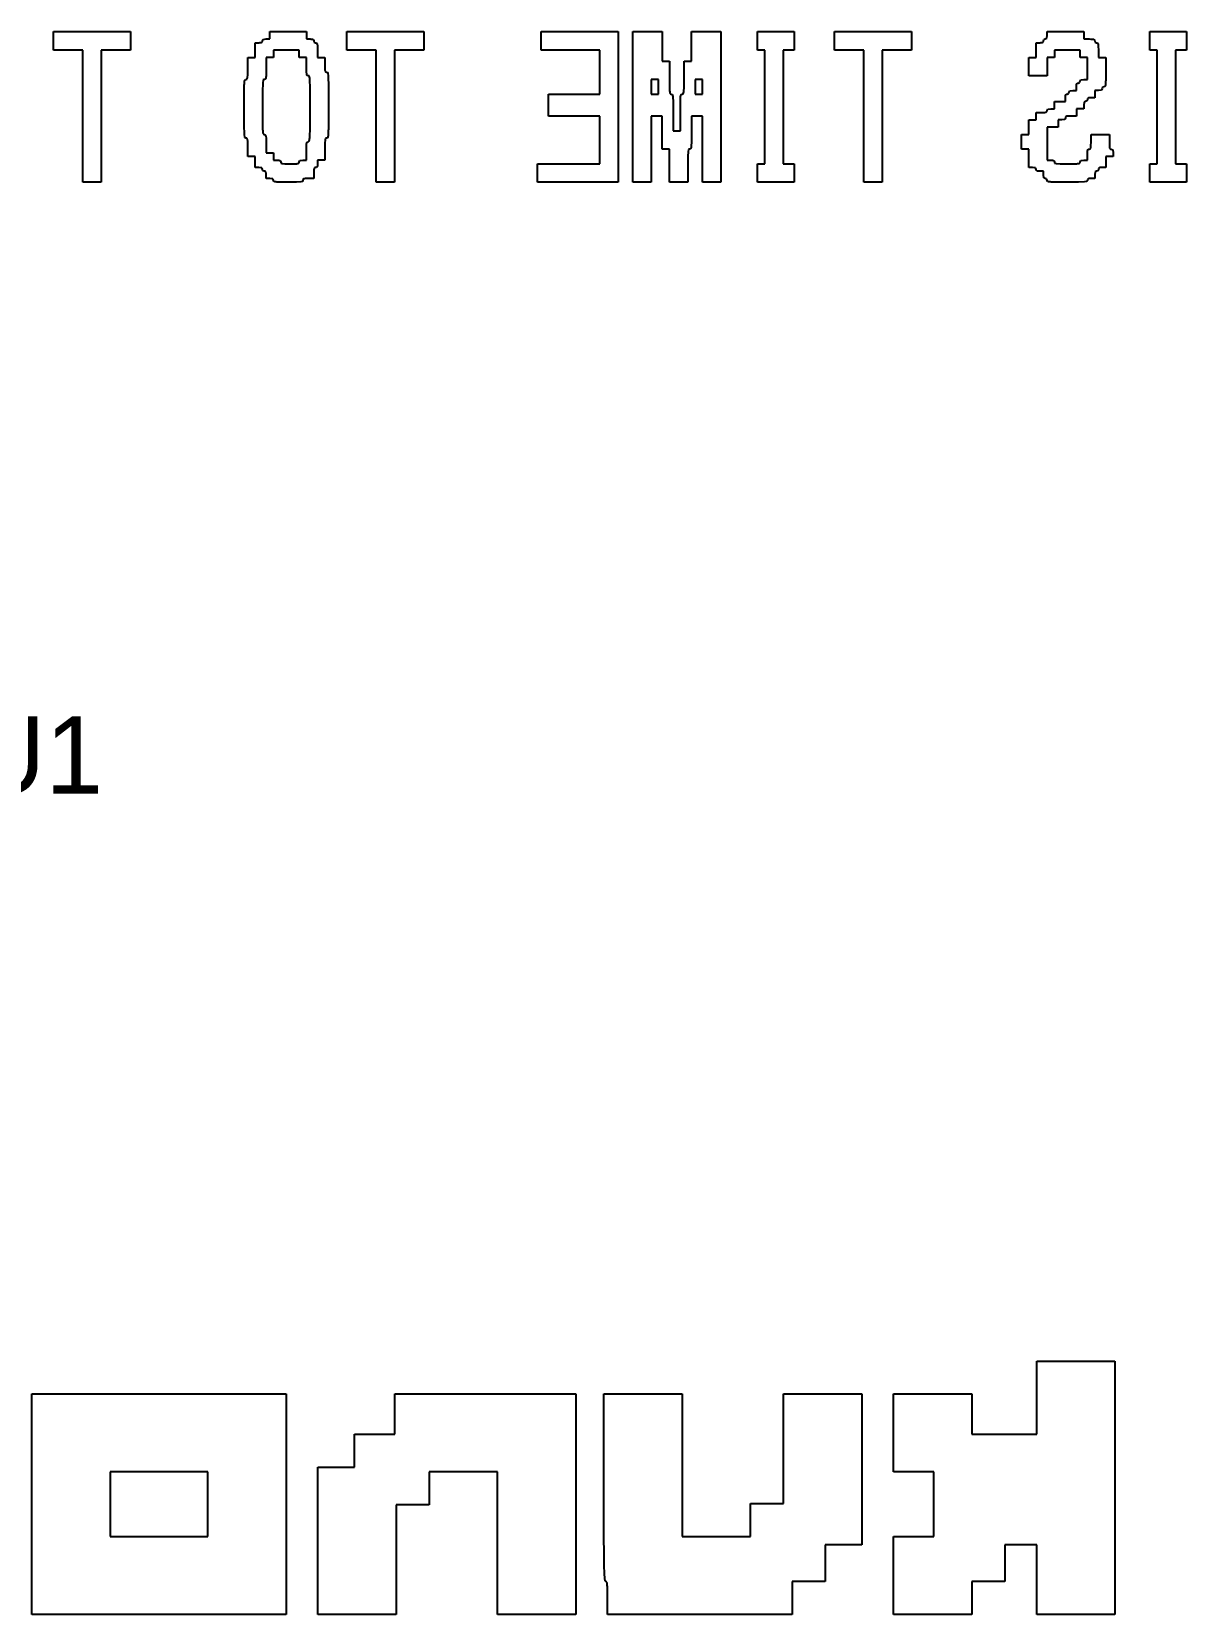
# Model space of a CAD drawing. Header units: millimetres. Extents: x 1.5 to 5.45, y 1.5 to 5.45.
# Drawn here: x 3.575 to 4.248, y 3.652 to 4.574 of the extents above; entities that cross this region are included whole.
import ezdxf

# ---------------------------------------------------------------- set-up
doc = ezdxf.new("R2010")
doc.units = ezdxf.units.MM
doc.header["$MEASUREMENT"] = 0
doc.layers.add('BottomOverlay', color=54, linetype='Continuous')
doc.layers.add('TopOverlay', color=2, linetype='Continuous')

# ---------------------------------------------------------------- blocks, each defined once
blk = doc.blocks.new('NATALIE_MD_1')
at = {"layer": 'BottomOverlay'}
for p, q in [((0.96075, 0.47706), (0.96075, 0.51959)), ((0.96075, 0.51959), (1.00631, 0.51959)), ((1.00631, 0.51959), (1.00631, 0.37215)), ((0.37551, 0.37215), (0.37551, 0.50045)), ((0.37551, 0.50045), (0.5236, 0.50045)), ((0.5236, 0.50045), (0.5236, 0.37215)), ((0.58697, 0.47706), (0.58697, 0.50045)), ((0.58697, 0.50045), (0.69234, 0.50045)), ((0.69234, 0.50045), (0.69234, 0.37215)), ((0.70871, 0.44587), (0.70871, 0.50045)), ((0.70871, 0.50045), (0.75428, 0.50045)), ((0.75428, 0.50045), (0.75428, 0.41752)), ((0.81337, 0.43666), (0.81337, 0.50045)), ((0.81337, 0.50045), (0.85894, 0.50045)), ((0.85894, 0.50045), (0.85894, 0.41255)), ((0.87745, 0.45509), (0.87745, 0.50045)), ((0.87745, 0.50045), (0.92301, 0.50045)), ((0.92301, 0.50045), (0.92301, 0.47706)), ((0.56347, 0.45792), (0.56347, 0.47706)), ((0.56347, 0.47706), (0.58697, 0.47706)), ((0.92301, 0.47706), (0.96075, 0.47706)), ((0.47804, 0.45509), (0.42108, 0.45509)), ((0.42108, 0.45509), (0.42108, 0.45509)), ((0.42108, 0.45509), (0.42108, 0.41752)), ((0.47804, 0.41752), (0.47804, 0.45509)), ((0.47804, 0.45509), (0.47804, 0.45509)), ((0.54211, 0.37215), (0.54211, 0.45792)), ((0.54211, 0.45792), (0.56347, 0.45792)), ((0.64677, 0.45509), (0.6069, 0.45509)), ((0.6069, 0.45509), (0.6069, 0.43595)), ((0.64677, 0.37215), (0.64677, 0.45509)), ((0.90094, 0.45509), (0.87745, 0.45509)), ((0.90094, 0.41752), (0.90094, 0.45509)), ((0.70872, 0.42973), (0.70871, 0.44587)), ((0.6069, 0.43595), (0.58768, 0.43595)), ((0.58768, 0.43595), (0.58768, 0.37215)), ((0.79415, 0.41752), (0.79415, 0.43666)), ((0.79415, 0.43666), (0.81337, 0.43666)), ((0.70875, 0.41707), (0.70872, 0.42973)), ((0.42108, 0.41752), (0.42108, 0.41752)), ((0.42108, 0.41752), (0.47804, 0.41752)), ((0.47804, 0.41752), (0.47804, 0.41752)), ((0.7088, 0.40749), (0.70875, 0.41707)), ((0.75428, 0.41752), (0.79415, 0.41752)), ((0.87745, 0.37215), (0.87745, 0.41752)), ((0.87745, 0.41752), (0.90094, 0.41752)), ((0.7089, 0.40056), (0.7088, 0.40749)), ((0.85894, 0.41255), (0.83758, 0.41255)), ((0.83758, 0.41255), (0.83758, 0.39129)), ((0.96075, 0.41255), (0.94224, 0.41255)), ((0.94224, 0.41255), (0.94224, 0.39129)), ((0.96075, 0.37215), (0.96075, 0.41255)), ((0.70903, 0.39589), (0.7089, 0.40056)), ((0.70922, 0.39306), (0.70903, 0.39589)), ((0.70947, 0.39166), (0.70922, 0.39306)), ((0.70978, 0.39129), (0.70947, 0.39166)), ((0.70994, 0.39127), (0.70978, 0.39129)), ((0.71008, 0.39121), (0.70994, 0.39127)), ((0.71021, 0.39109), (0.71008, 0.39121)), ((0.71033, 0.39092), (0.71021, 0.39109)), ((0.71043, 0.39069), (0.71033, 0.39092)), ((0.71051, 0.39038), (0.71043, 0.39069)), ((0.71059, 0.38999), (0.71051, 0.39038)), ((0.71065, 0.38952), (0.71059, 0.38999)), ((0.7107, 0.38895), (0.71065, 0.38952)), ((0.71075, 0.38828), (0.7107, 0.38895)), ((0.71078, 0.3875), (0.71075, 0.38828)), ((0.71081, 0.3866), (0.71078, 0.3875)), ((0.83758, 0.39129), (0.81836, 0.39129)), ((0.81836, 0.39129), (0.81836, 0.38172)), ((0.94224, 0.39129), (0.92301, 0.39129)), ((0.92301, 0.39129), (0.92301, 0.37215)), ((0.71083, 0.38558), (0.71081, 0.3866)), ((0.71084, 0.38444), (0.71083, 0.38558)), ((0.71085, 0.38315), (0.71084, 0.38444)), ((0.71085, 0.38172), (0.71085, 0.38315)), ((0.71085, 0.37215), (0.71085, 0.38172)), ((0.81836, 0.38172), (0.81836, 0.38172)), ((0.81836, 0.38172), (0.81836, 0.37215)), ((0.37551, 0.37215), (0.37551, 0.37215)), ((0.5236, 0.37215), (0.37551, 0.37215)), ((0.58768, 0.37215), (0.54211, 0.37215)), ((0.64677, 0.37215), (0.64677, 0.37215)), ((0.69234, 0.37215), (0.64677, 0.37215)), ((0.81836, 0.37215), (0.71085, 0.37215)), ((0.87745, 0.37215), (0.87745, 0.37215)), ((0.92301, 0.37215), (0.87745, 0.37215)), ((1.00631, 0.37215), (0.96075, 0.37215))]:
    blk.add_line(p, q, dxfattribs=at)
blk = doc.blocks.new('NATALIE_HEART_FIRE_4')
at = {"layer": 'BottomOverlay'}
for p, q in [((0.33815, -0.02209), (0.33815, -0.0114)), ((0.33815, -0.0114), (0.38299, -0.0114)), ((0.38299, -0.0114), (0.38299, -0.02209)), ((0.45558, -0.02636), (0.45558, -0.01781)), ((0.45558, -0.01781), (0.45772, -0.01781)), ((0.45772, -0.01781), (0.45832, -0.0178)), ((0.45832, -0.0178), (0.4588, -0.01777)), ((0.4588, -0.01777), (0.45918, -0.01771)), ((0.45918, -0.01771), (0.45945, -0.01761)), ((0.45945, -0.01761), (0.45965, -0.01747)), ((0.45965, -0.01747), (0.45977, -0.01728)), ((0.45977, -0.01728), (0.45984, -0.01704)), ((0.45984, -0.01704), (0.45985, -0.01674)), ((0.45985, -0.01674), (0.46025, -0.01587)), ((0.46025, -0.01587), (0.46199, -0.01567)), ((0.46199, -0.01567), (0.46413, -0.01567)), ((0.46413, -0.01567), (0.46413, -0.0114)), ((0.46413, -0.0114), (0.48548, -0.0114)), ((0.48548, -0.0114), (0.48548, -0.01567)), ((0.48548, -0.01567), (0.48761, -0.01567)), ((0.48761, -0.01567), (0.48821, -0.01568)), ((0.48821, -0.01568), (0.4887, -0.01571)), ((0.4887, -0.01571), (0.48907, -0.01578)), ((0.48907, -0.01578), (0.48935, -0.01587)), ((0.48935, -0.01587), (0.48954, -0.01601)), ((0.48954, -0.01601), (0.48966, -0.0162)), ((0.48966, -0.0162), (0.48973, -0.01644)), ((0.48973, -0.01644), (0.48975, -0.01674)), ((0.48975, -0.01674), (0.49001, -0.01754)), ((0.49001, -0.01754), (0.49082, -0.01781)), ((0.49082, -0.01781), (0.49139, -0.01793)), ((0.49139, -0.01793), (0.49172, -0.01848)), ((0.50896, -0.02209), (0.50896, -0.0114)), ((0.50896, -0.0114), (0.5538, -0.0114)), ((0.5538, -0.0114), (0.5538, -0.02209)), ((0.62213, -0.02209), (0.62213, -0.0114)), ((0.62213, -0.0114), (0.66697, -0.0114)), ((0.66697, -0.0114), (0.66697, -0.05522)), ((0.67551, -0.09905), (0.67551, -0.0114)), ((0.67551, -0.0114), (0.69259, -0.0114)), ((0.69259, -0.0114), (0.69259, -0.0285)), ((0.70967, -0.0285), (0.70967, -0.0114)), ((0.70967, -0.0114), (0.72675, -0.0114)), ((0.72675, -0.0114), (0.72675, -0.09905)), ((0.74811, -0.02209), (0.74811, -0.0114)), ((0.74811, -0.0114), (0.76946, -0.0114)), ((0.76946, -0.0114), (0.76946, -0.02209)), ((0.79295, -0.02209), (0.79295, -0.0114)), ((0.79295, -0.0114), (0.83778, -0.0114)), ((0.83778, -0.0114), (0.83778, -0.02209)), ((0.91038, -0.02636), (0.91038, -0.01781)), ((0.91038, -0.01781), (0.91251, -0.01781)), ((0.91251, -0.01781), (0.91312, -0.0178)), ((0.91312, -0.0178), (0.9136, -0.01777)), ((0.9136, -0.01777), (0.91397, -0.01771)), ((0.91397, -0.01771), (0.91425, -0.01761)), ((0.91425, -0.01761), (0.91444, -0.01747)), ((0.91444, -0.01747), (0.91457, -0.01728)), ((0.91457, -0.01728), (0.91463, -0.01704)), ((0.91463, -0.01704), (0.91465, -0.01674)), ((0.91465, -0.01674), (0.91492, -0.01594)), ((0.91492, -0.01594), (0.91572, -0.01567)), ((0.91572, -0.01567), (0.91659, -0.01527)), ((0.91659, -0.01527), (0.91679, -0.01354)), ((0.91679, -0.01354), (0.91679, -0.0114)), ((0.91679, -0.0114), (0.93814, -0.0114)), ((0.93814, -0.0114), (0.93814, -0.01567)), ((0.93814, -0.01567), (0.94134, -0.01567)), ((0.94134, -0.01567), (0.9423, -0.01568)), ((0.9423, -0.01568), (0.94304, -0.01571)), ((0.94304, -0.01571), (0.94361, -0.01576)), ((0.94361, -0.01576), (0.94401, -0.01585)), ((0.94401, -0.01585), (0.94428, -0.01599)), ((0.94428, -0.01599), (0.94444, -0.01617)), ((0.94444, -0.01617), (0.94452, -0.01642)), ((0.94452, -0.01642), (0.94454, -0.01674)), ((0.94454, -0.01674), (0.94481, -0.01754)), ((0.94481, -0.01754), (0.94561, -0.01781)), ((0.94561, -0.01781), (0.94619, -0.01793)), ((0.94619, -0.01793), (0.94651, -0.01848)), ((0.97657, -0.02209), (0.97657, -0.0114)), ((0.97657, -0.0114), (0.99792, -0.0114)), ((0.99792, -0.0114), (0.99792, -0.02209)), ((0.35523, -0.02209), (0.33815, -0.02209)), ((0.35523, -0.09905), (0.35523, -0.02209)), ((0.38299, -0.02209), (0.36591, -0.02209)), ((0.36591, -0.02209), (0.36591, -0.06057)), ((0.45131, -0.03277), (0.45131, -0.02636)), ((0.45131, -0.02636), (0.45558, -0.02636)), ((0.46626, -0.02636), (0.46199, -0.02636)), ((0.46199, -0.02636), (0.46199, -0.02636)), ((0.46199, -0.02636), (0.46199, -0.03333)), ((0.48121, -0.02209), (0.46626, -0.02209)), ((0.46626, -0.02209), (0.46626, -0.02209)), ((0.46626, -0.02209), (0.46626, -0.02636)), ((0.46626, -0.02636), (0.46626, -0.02636)), ((0.48121, -0.02636), (0.48121, -0.02209)), ((0.48121, -0.02209), (0.48121, -0.02209)), ((0.48548, -0.02636), (0.48121, -0.02636)), ((0.48121, -0.02636), (0.48121, -0.02636)), ((0.48548, -0.03171), (0.48548, -0.02636)), ((0.48548, -0.02636), (0.48548, -0.02636)), ((0.49172, -0.01848), (0.49185, -0.01977)), ((0.49185, -0.01977), (0.49188, -0.02209)), ((0.49188, -0.02209), (0.49188, -0.02636)), ((0.49188, -0.02636), (0.49615, -0.02636)), ((0.49615, -0.02636), (0.49615, -0.03064)), ((0.52604, -0.02209), (0.50896, -0.02209)), ((0.52604, -0.09905), (0.52604, -0.02209)), ((0.5538, -0.02209), (0.53672, -0.02209)), ((0.53672, -0.02209), (0.53672, -0.09905)), ((0.65629, -0.02209), (0.62213, -0.02209)), ((0.65629, -0.04774), (0.65629, -0.02209)), ((0.75238, -0.02209), (0.74811, -0.02209)), ((0.75238, -0.08836), (0.75238, -0.02209)), ((0.76946, -0.02209), (0.76305, -0.02209)), ((0.76305, -0.02209), (0.76305, -0.08836)), ((0.81003, -0.02209), (0.79295, -0.02209)), ((0.81003, -0.09905), (0.81003, -0.02209)), ((0.83778, -0.02209), (0.8207, -0.02209)), ((0.8207, -0.02209), (0.8207, -0.06057)), ((0.90611, -0.03705), (0.90611, -0.02636)), ((0.90611, -0.02636), (0.91038, -0.02636)), ((0.92106, -0.02636), (0.91679, -0.02636)), ((0.91679, -0.02636), (0.91679, -0.03705)), ((0.936, -0.02209), (0.92106, -0.02209)), ((0.92106, -0.02209), (0.92106, -0.02636)), ((0.936, -0.02636), (0.936, -0.02209)), ((0.94027, -0.02636), (0.936, -0.02636)), ((0.94027, -0.03919), (0.94027, -0.02636)), ((0.94651, -0.01848), (0.94665, -0.01977)), ((0.94665, -0.01977), (0.94668, -0.02209)), ((0.94668, -0.02209), (0.94668, -0.02636)), ((0.94668, -0.02636), (0.95095, -0.02636)), ((0.95095, -0.02636), (0.95095, -0.03566)), ((0.98084, -0.02209), (0.97657, -0.02209)), ((0.98084, -0.08836), (0.98084, -0.02209)), ((0.99792, -0.02209), (0.99152, -0.02209)), ((0.99152, -0.02209), (0.99152, -0.08836)), ((0.45116, -0.03825), (0.45129, -0.03633)), ((0.45129, -0.03633), (0.45131, -0.03277)), ((0.46196, -0.03665), (0.46193, -0.03722)), ((0.46197, -0.03599), (0.46196, -0.03665)), ((0.46196, -0.03665), (0.46196, -0.03665)), ((0.46198, -0.03479), (0.46197, -0.03599)), ((0.46197, -0.03599), (0.46197, -0.03599)), ((0.46199, -0.03333), (0.46198, -0.03479)), ((0.46198, -0.03479), (0.46198, -0.03479)), ((0.46199, -0.03333), (0.46199, -0.03333)), ((0.4855, -0.03465), (0.48548, -0.03171)), ((0.48548, -0.03171), (0.48548, -0.03171)), ((0.48564, -0.03625), (0.4855, -0.03465)), ((0.4855, -0.03465), (0.4855, -0.03465)), ((0.48596, -0.03692), (0.48564, -0.03625)), ((0.48564, -0.03625), (0.48564, -0.03625)), ((0.49615, -0.03064), (0.49615, -0.03133)), ((0.49615, -0.03133), (0.49616, -0.03195)), ((0.49616, -0.03195), (0.49617, -0.03249)), ((0.49617, -0.03249), (0.49618, -0.03296)), ((0.49618, -0.03296), (0.4962, -0.03337)), ((0.4962, -0.03337), (0.49623, -0.03371)), ((0.49623, -0.03371), (0.49627, -0.034)), ((0.49627, -0.034), (0.49632, -0.03425)), ((0.49632, -0.03425), (0.49638, -0.03444)), ((0.49638, -0.03444), (0.49645, -0.03459)), ((0.49645, -0.03459), (0.49654, -0.03471)), ((0.49654, -0.03471), (0.49664, -0.0348)), ((0.49664, -0.0348), (0.49676, -0.03485)), ((0.49676, -0.03485), (0.49689, -0.03489)), ((0.49689, -0.03489), (0.49705, -0.03491)), ((0.49705, -0.03491), (0.49722, -0.03491)), ((0.49722, -0.03491), (0.49783, -0.03526)), ((0.49783, -0.03526), (0.49815, -0.03745)), ((0.69259, -0.0285), (0.69686, -0.0285)), ((0.69686, -0.0285), (0.69686, -0.03896)), ((0.7054, -0.03812), (0.7054, -0.0285)), ((0.7054, -0.0285), (0.70967, -0.0285)), ((0.95095, -0.03566), (0.95095, -0.03763)), ((0.44919, -0.04701), (0.44921, -0.04529)), ((0.44921, -0.04529), (0.44923, -0.04384)), ((0.44923, -0.04384), (0.44927, -0.04264)), ((0.44927, -0.04264), (0.44931, -0.04167)), ((0.44931, -0.04167), (0.44936, -0.0409)), ((0.44936, -0.0409), (0.44943, -0.04031)), ((0.44943, -0.04031), (0.44951, -0.03987)), ((0.44951, -0.03987), (0.44961, -0.03956)), ((0.44961, -0.03956), (0.44973, -0.03937)), ((0.44973, -0.03937), (0.4499, -0.03924)), ((0.4499, -0.03924), (0.4502, -0.03919)), ((0.4502, -0.03919), (0.45025, -0.03919)), ((0.45025, -0.03919), (0.45084, -0.03904)), ((0.45084, -0.03904), (0.45116, -0.03825)), ((0.46, -0.04133), (0.45987, -0.0461)), ((0.46031, -0.03949), (0.46, -0.04133)), ((0.46, -0.04133), (0.46, -0.04133)), ((0.46092, -0.03919), (0.46031, -0.03949)), ((0.46031, -0.03949), (0.46031, -0.03949)), ((0.46101, -0.03919), (0.46092, -0.03919)), ((0.46092, -0.03919), (0.46092, -0.03919)), ((0.46126, -0.03916), (0.46101, -0.03919)), ((0.46101, -0.03919), (0.46101, -0.03919)), ((0.46146, -0.03908), (0.46126, -0.03916)), ((0.46126, -0.03916), (0.46126, -0.03916)), ((0.46157, -0.03899), (0.46146, -0.03908)), ((0.46146, -0.03908), (0.46146, -0.03908)), ((0.46166, -0.03885), (0.46157, -0.03899)), ((0.46157, -0.03899), (0.46157, -0.03899)), ((0.46174, -0.03865), (0.46166, -0.03885)), ((0.46166, -0.03885), (0.46166, -0.03885)), ((0.46181, -0.0384), (0.46174, -0.03865)), ((0.46174, -0.03865), (0.46174, -0.03865)), ((0.46186, -0.03809), (0.46181, -0.0384)), ((0.46181, -0.0384), (0.46181, -0.0384)), ((0.4619, -0.03769), (0.46186, -0.03809)), ((0.46186, -0.03809), (0.46186, -0.03809)), ((0.46193, -0.03722), (0.4619, -0.03769)), ((0.4619, -0.03769), (0.4619, -0.03769)), ((0.46193, -0.03722), (0.46193, -0.03722)), ((0.48654, -0.03705), (0.48596, -0.03692)), ((0.48596, -0.03692), (0.48596, -0.03692)), ((0.48677, -0.03707), (0.48654, -0.03705)), ((0.48654, -0.03705), (0.48654, -0.03705)), ((0.48696, -0.03715), (0.48677, -0.03707)), ((0.48677, -0.03707), (0.48677, -0.03707)), ((0.48709, -0.03729), (0.48696, -0.03715)), ((0.48696, -0.03715), (0.48696, -0.03715)), ((0.48721, -0.03754), (0.48709, -0.03729)), ((0.48709, -0.03729), (0.48709, -0.03729)), ((0.4873, -0.03792), (0.48721, -0.03754)), ((0.48721, -0.03754), (0.48721, -0.03754)), ((0.48738, -0.03845), (0.4873, -0.03792)), ((0.4873, -0.03792), (0.4873, -0.03792)), ((0.48743, -0.03896), (0.48738, -0.03845)), ((0.48738, -0.03845), (0.48738, -0.03845)), ((0.48747, -0.03959), (0.48743, -0.03896)), ((0.48743, -0.03896), (0.48743, -0.03896)), ((0.48751, -0.04034), (0.48747, -0.03959)), ((0.48747, -0.03959), (0.48747, -0.03959)), ((0.48753, -0.04123), (0.48751, -0.04034)), ((0.48751, -0.04034), (0.48751, -0.04034)), ((0.48756, -0.04227), (0.48753, -0.04123)), ((0.48753, -0.04123), (0.48753, -0.04123)), ((0.48758, -0.0439), (0.48756, -0.04227)), ((0.48756, -0.04227), (0.48756, -0.04227)), ((0.4876, -0.04583), (0.48758, -0.0439)), ((0.48758, -0.0439), (0.48758, -0.0439)), ((0.48761, -0.0481), (0.4876, -0.04583)), ((0.4876, -0.04583), (0.4876, -0.04583)), ((0.49815, -0.03745), (0.49827, -0.04318)), ((0.49827, -0.04318), (0.49829, -0.05415)), ((0.69046, -0.03919), (0.68619, -0.03919)), ((0.68619, -0.03919), (0.68619, -0.03919)), ((0.68619, -0.03919), (0.68619, -0.04774)), ((0.69046, -0.04774), (0.69046, -0.03919)), ((0.69046, -0.03919), (0.69046, -0.03919)), ((0.69686, -0.03896), (0.69686, -0.04119)), ((0.69686, -0.04119), (0.69687, -0.04245)), ((0.69687, -0.04245), (0.69688, -0.04353)), ((0.69688, -0.04353), (0.6969, -0.04446)), ((0.6969, -0.04446), (0.69693, -0.04523)), ((0.69693, -0.04523), (0.69696, -0.04588)), ((0.69696, -0.04588), (0.69701, -0.0464)), ((0.70525, -0.0464), (0.70538, -0.04353)), ((0.70538, -0.04353), (0.7054, -0.03812)), ((0.71608, -0.03919), (0.71181, -0.03919)), ((0.71181, -0.03919), (0.71181, -0.03919)), ((0.71181, -0.03919), (0.71181, -0.04774)), ((0.71608, -0.04774), (0.71608, -0.03919)), ((0.71608, -0.03919), (0.71608, -0.03919)), ((0.91679, -0.03705), (0.90611, -0.03705)), ((0.9296, -0.04667), (0.93, -0.0458)), ((0.93, -0.0458), (0.93173, -0.0456)), ((0.93173, -0.0456), (0.93387, -0.0456)), ((0.93387, -0.04346), (0.93388, -0.04286)), ((0.93387, -0.0456), (0.93387, -0.04346)), ((0.93388, -0.04286), (0.93391, -0.04238)), ((0.93391, -0.04238), (0.93397, -0.04201)), ((0.93397, -0.04201), (0.93407, -0.04173)), ((0.93407, -0.04173), (0.93421, -0.04153)), ((0.93421, -0.04153), (0.93439, -0.04141)), ((0.93439, -0.04141), (0.93463, -0.04135)), ((0.93463, -0.04135), (0.93493, -0.04133)), ((0.93493, -0.04133), (0.93574, -0.04106)), ((0.93574, -0.04106), (0.936, -0.04026)), ((0.936, -0.04026), (0.9364, -0.03939)), ((0.9364, -0.03939), (0.93814, -0.03919)), ((0.93814, -0.03919), (0.94027, -0.03919)), ((0.94668, -0.0456), (0.94454, -0.0456)), ((0.94454, -0.0456), (0.94454, -0.04988)), ((0.94841, -0.0454), (0.94668, -0.0456)), ((0.94881, -0.04453), (0.94841, -0.0454)), ((0.94908, -0.04373), (0.94881, -0.04453)), ((0.94988, -0.04346), (0.94908, -0.04373)), ((0.94997, -0.04346), (0.94988, -0.04346)), ((0.95022, -0.04343), (0.94997, -0.04346)), ((0.95036, -0.04338), (0.95022, -0.04343)), ((0.95048, -0.04328), (0.95036, -0.04338)), ((0.95058, -0.04313), (0.95048, -0.04328)), ((0.95067, -0.04292), (0.95058, -0.04313)), ((0.95074, -0.04263), (0.95067, -0.04292)), ((0.9508, -0.04226), (0.95074, -0.04263)), ((0.95085, -0.04179), (0.9508, -0.04226)), ((0.95088, -0.04122), (0.95085, -0.04179)), ((0.95091, -0.04053), (0.95088, -0.04122)), ((0.95093, -0.03971), (0.95091, -0.04053)), ((0.95094, -0.03875), (0.95093, -0.03971)), ((0.95095, -0.03763), (0.95094, -0.03875)), ((0.44918, -0.052), (0.44919, -0.04903)), ((0.44918, -0.05629), (0.44918, -0.052)), ((0.44919, -0.04903), (0.44919, -0.04701)), ((0.45987, -0.0461), (0.45985, -0.05522)), ((0.45985, -0.05522), (0.45985, -0.05522)), ((0.45985, -0.05522), (0.45986, -0.05984)), ((0.45987, -0.0461), (0.45987, -0.0461)), ((0.48761, -0.05145), (0.48761, -0.0481)), ((0.48761, -0.0481), (0.48761, -0.0481)), ((0.48761, -0.05629), (0.48761, -0.05145)), ((0.48761, -0.05145), (0.48761, -0.05145)), ((0.49829, -0.05415), (0.49829, -0.05899)), ((0.6264, -0.06057), (0.6264, -0.04774)), ((0.6264, -0.04774), (0.65629, -0.04774)), ((0.66697, -0.05522), (0.66697, -0.05522)), ((0.66697, -0.05522), (0.66697, -0.09905)), ((0.68619, -0.04774), (0.68619, -0.04774)), ((0.68619, -0.04774), (0.69046, -0.04774)), ((0.69046, -0.04774), (0.69046, -0.04774)), ((0.69701, -0.0464), (0.69707, -0.04682)), ((0.69707, -0.04682), (0.69714, -0.04714)), ((0.69714, -0.04714), (0.69722, -0.04737)), ((0.69722, -0.04737), (0.69733, -0.04754)), ((0.69733, -0.04754), (0.69745, -0.04765)), ((0.69745, -0.04765), (0.69759, -0.04771)), ((0.69759, -0.04771), (0.69783, -0.04774)), ((0.69783, -0.04774), (0.69793, -0.04774)), ((0.69793, -0.04774), (0.69853, -0.04796)), ((0.69853, -0.04796), (0.69885, -0.04921)), ((0.69885, -0.04921), (0.69897, -0.0524)), ((0.69897, -0.0524), (0.699, -0.05843)), ((0.70327, -0.055), (0.70328, -0.05361)), ((0.70327, -0.05749), (0.70327, -0.055)), ((0.70328, -0.05361), (0.70329, -0.0524)), ((0.70329, -0.0524), (0.70331, -0.05137)), ((0.70331, -0.05137), (0.70333, -0.05051)), ((0.70333, -0.05051), (0.70337, -0.04979)), ((0.70337, -0.04979), (0.70341, -0.04921)), ((0.70341, -0.04921), (0.70347, -0.04875)), ((0.70347, -0.04875), (0.70354, -0.0484)), ((0.70354, -0.0484), (0.70363, -0.04814)), ((0.70363, -0.04814), (0.70373, -0.04796)), ((0.70373, -0.04796), (0.70385, -0.04784)), ((0.70385, -0.04784), (0.70399, -0.04778)), ((0.70399, -0.04778), (0.70424, -0.04774)), ((0.70424, -0.04774), (0.70433, -0.04774)), ((0.70433, -0.04774), (0.70493, -0.04754)), ((0.70493, -0.04754), (0.70525, -0.0464)), ((0.71181, -0.04774), (0.71181, -0.04774)), ((0.71181, -0.04774), (0.71608, -0.04774)), ((0.71608, -0.04774), (0.71608, -0.04774)), ((0.92106, -0.05629), (0.92106, -0.05201)), ((0.92106, -0.05201), (0.92746, -0.05201)), ((0.92746, -0.04988), (0.92747, -0.04927)), ((0.92746, -0.05201), (0.92746, -0.04988)), ((0.92747, -0.04927), (0.9275, -0.04879)), ((0.9275, -0.04879), (0.92757, -0.04842)), ((0.92757, -0.04842), (0.92766, -0.04814)), ((0.92766, -0.04814), (0.9278, -0.04795)), ((0.9278, -0.04795), (0.92799, -0.04782)), ((0.92799, -0.04782), (0.92823, -0.04776)), ((0.92823, -0.04776), (0.92853, -0.04774)), ((0.92853, -0.04774), (0.92933, -0.04747)), ((0.92933, -0.04747), (0.9296, -0.04667)), ((0.93834, -0.05242), (0.93814, -0.05415)), ((0.93814, -0.05415), (0.93814, -0.05629)), ((0.9392, -0.05201), (0.93834, -0.05242)), ((0.94001, -0.05175), (0.9392, -0.05201)), ((0.94027, -0.05095), (0.94001, -0.05175)), ((0.94029, -0.05064), (0.94027, -0.05095)), ((0.94036, -0.0504), (0.94029, -0.05064)), ((0.94048, -0.05022), (0.94036, -0.0504)), ((0.94067, -0.05008), (0.94048, -0.05022)), ((0.94095, -0.04998), (0.94067, -0.05008)), ((0.94132, -0.04992), (0.94095, -0.04998)), ((0.94181, -0.04989), (0.94132, -0.04992)), ((0.94241, -0.04988), (0.94181, -0.04989)), ((0.94454, -0.04988), (0.94241, -0.04988)), ((0.36591, -0.06057), (0.36591, -0.06057)), ((0.36591, -0.06057), (0.36591, -0.09905)), ((0.4492, -0.06603), (0.44918, -0.05629)), ((0.45986, -0.05984), (0.45986, -0.05984)), ((0.45986, -0.05984), (0.45986, -0.06252)), ((0.45986, -0.06252), (0.45986, -0.06252)), ((0.45986, -0.06252), (0.45987, -0.06434)), ((0.45987, -0.06434), (0.45987, -0.06434)), ((0.45987, -0.06434), (0.45989, -0.06589)), ((0.48759, -0.06726), (0.48761, -0.05629)), ((0.48761, -0.05629), (0.48761, -0.05629)), ((0.49828, -0.06234), (0.49827, -0.06461)), ((0.49829, -0.05899), (0.49828, -0.06234)), ((0.65629, -0.06057), (0.6264, -0.06057)), ((0.65629, -0.08836), (0.65629, -0.06057)), ((0.69259, -0.06057), (0.68619, -0.06057)), ((0.68619, -0.06057), (0.68619, -0.09905)), ((0.69259, -0.07981), (0.69259, -0.06057)), ((0.699, -0.05843), (0.699, -0.06912)), ((0.70327, -0.06912), (0.70327, -0.05749)), ((0.71608, -0.06057), (0.70967, -0.06057)), ((0.70967, -0.06057), (0.70967, -0.07103)), ((0.71608, -0.09905), (0.71608, -0.06057)), ((0.8207, -0.06057), (0.8207, -0.06057)), ((0.8207, -0.06057), (0.8207, -0.09905)), ((0.90611, -0.07125), (0.90611, -0.0627)), ((0.90611, -0.0627), (0.91038, -0.0627)), ((0.91038, -0.0627), (0.91038, -0.05843)), ((0.91038, -0.05843), (0.91358, -0.05843)), ((0.91358, -0.05843), (0.91454, -0.05842)), ((0.91454, -0.05842), (0.91528, -0.0584)), ((0.91528, -0.0584), (0.91585, -0.05834)), ((0.91585, -0.05834), (0.91625, -0.05825)), ((0.91625, -0.05825), (0.91652, -0.05812)), ((0.91652, -0.05812), (0.91669, -0.05793)), ((0.91669, -0.05793), (0.91677, -0.05768)), ((0.91677, -0.05768), (0.91679, -0.05736)), ((0.91679, -0.05736), (0.91719, -0.05649)), ((0.91719, -0.05649), (0.91892, -0.05629)), ((0.91892, -0.05629), (0.92106, -0.05629)), ((0.92533, -0.0627), (0.92319, -0.0627)), ((0.92319, -0.0627), (0.92319, -0.06698)), ((0.92706, -0.0625), (0.92533, -0.0627)), ((0.92746, -0.06164), (0.92706, -0.0625)), ((0.92748, -0.06132), (0.92746, -0.06164)), ((0.92756, -0.06107), (0.92748, -0.06132)), ((0.92772, -0.06088), (0.92756, -0.06107)), ((0.928, -0.06074), (0.92772, -0.06088)), ((0.9284, -0.06065), (0.928, -0.06074)), ((0.92896, -0.0606), (0.9284, -0.06065)), ((0.92971, -0.06057), (0.92896, -0.0606)), ((0.93066, -0.06057), (0.92971, -0.06057)), ((0.93387, -0.06057), (0.93066, -0.06057)), ((0.93814, -0.05629), (0.93387, -0.05629)), ((0.93387, -0.05629), (0.93387, -0.06057)), ((0.44932, -0.07112), (0.4492, -0.06603)), ((0.44964, -0.07308), (0.44932, -0.07112)), ((0.45025, -0.07339), (0.44964, -0.07308)), ((0.45042, -0.0734), (0.45025, -0.07339)), ((0.45058, -0.07342), (0.45042, -0.0734)), ((0.45071, -0.07346), (0.45058, -0.07342)), ((0.45083, -0.07353), (0.45071, -0.07346)), ((0.45093, -0.07363), (0.45083, -0.07353)), ((0.45102, -0.07377), (0.45093, -0.07363)), ((0.45989, -0.06589), (0.45989, -0.06589)), ((0.45989, -0.06589), (0.45992, -0.06718)), ((0.45992, -0.06718), (0.45992, -0.06718)), ((0.45992, -0.06718), (0.45995, -0.06825)), ((0.45995, -0.06825), (0.45995, -0.06825)), ((0.45995, -0.06825), (0.46, -0.06912)), ((0.46, -0.06912), (0.46, -0.06912)), ((0.46, -0.06912), (0.46005, -0.0698)), ((0.46005, -0.0698), (0.46005, -0.0698)), ((0.46005, -0.0698), (0.46013, -0.07032)), ((0.46013, -0.07032), (0.46013, -0.07032)), ((0.46013, -0.07032), (0.46021, -0.07069)), ((0.46021, -0.07069), (0.46021, -0.07069)), ((0.46021, -0.07069), (0.46031, -0.07095)), ((0.46031, -0.07095), (0.46031, -0.07095)), ((0.46031, -0.07095), (0.46047, -0.07115)), ((0.46047, -0.07115), (0.46047, -0.07115)), ((0.46047, -0.07115), (0.46065, -0.07123)), ((0.46065, -0.07123), (0.46065, -0.07123)), ((0.46065, -0.07123), (0.46092, -0.07125)), ((0.46092, -0.07125), (0.46092, -0.07125)), ((0.46092, -0.07125), (0.46151, -0.07139)), ((0.46151, -0.07139), (0.46151, -0.07139)), ((0.46151, -0.07139), (0.46183, -0.07206)), ((0.46183, -0.07206), (0.46183, -0.07206)), ((0.46183, -0.07206), (0.46196, -0.07366)), ((0.46196, -0.07366), (0.46196, -0.07366)), ((0.46196, -0.07366), (0.46199, -0.0766)), ((0.48715, -0.07518), (0.48747, -0.07299)), ((0.48747, -0.07299), (0.48759, -0.06726)), ((0.48747, -0.07299), (0.48747, -0.07299)), ((0.48759, -0.06726), (0.48759, -0.06726)), ((0.49663, -0.07354), (0.49631, -0.07433)), ((0.49722, -0.07339), (0.49663, -0.07354)), ((0.49745, -0.07338), (0.49722, -0.07339)), ((0.49764, -0.0733), (0.49745, -0.07338)), ((0.49777, -0.07315), (0.49764, -0.0733)), ((0.49788, -0.0729), (0.49777, -0.07315)), ((0.49798, -0.07253), (0.49788, -0.0729)), ((0.49806, -0.072), (0.49798, -0.07253)), ((0.49811, -0.07148), (0.49806, -0.072)), ((0.49815, -0.07085), (0.49811, -0.07148)), ((0.49818, -0.0701), (0.49815, -0.07085)), ((0.49821, -0.06921), (0.49818, -0.0701)), ((0.49823, -0.06818), (0.49821, -0.06921)), ((0.49826, -0.06655), (0.49823, -0.06818)), ((0.49827, -0.06461), (0.49826, -0.06655)), ((0.699, -0.06912), (0.70327, -0.06912)), ((0.70967, -0.07326), (0.70966, -0.07451)), ((0.70967, -0.07103), (0.70967, -0.07326)), ((0.90184, -0.07981), (0.90184, -0.07125)), ((0.90184, -0.07125), (0.90611, -0.07125)), ((0.92319, -0.06698), (0.91679, -0.06698)), ((0.91679, -0.06698), (0.91679, -0.08622)), ((0.94241, -0.07553), (0.94241, -0.07125)), ((0.94241, -0.07125), (0.95308, -0.07125)), ((0.95308, -0.07125), (0.95308, -0.07553)), ((0.45109, -0.07396), (0.45102, -0.07377)), ((0.45115, -0.07419), (0.45109, -0.07396)), ((0.4512, -0.07449), (0.45115, -0.07419)), ((0.45124, -0.07485), (0.4512, -0.07449)), ((0.45127, -0.07529), (0.45124, -0.07485)), ((0.45129, -0.0758), (0.45127, -0.07529)), ((0.4513, -0.07639), (0.45129, -0.0758)), ((0.45131, -0.07708), (0.4513, -0.07639)), ((0.45131, -0.07785), (0.45131, -0.07708)), ((0.45131, -0.07874), (0.45131, -0.07785)), ((0.45131, -0.08408), (0.45131, -0.07874)), ((0.46199, -0.0766), (0.46199, -0.0766)), ((0.46199, -0.0766), (0.46199, -0.08194)), ((0.46199, -0.08194), (0.46199, -0.08194)), ((0.46199, -0.08194), (0.46626, -0.08194)), ((0.46626, -0.08194), (0.46626, -0.08194)), ((0.46626, -0.08194), (0.46626, -0.08622)), ((0.48548, -0.07921), (0.48549, -0.07853)), ((0.48548, -0.07999), (0.48548, -0.07921)), ((0.48548, -0.07921), (0.48548, -0.07921)), ((0.48548, -0.08088), (0.48548, -0.07999)), ((0.48548, -0.07999), (0.48548, -0.07999)), ((0.48548, -0.08622), (0.48548, -0.08088)), ((0.48548, -0.08088), (0.48548, -0.08088)), ((0.48549, -0.07853), (0.4855, -0.07794)), ((0.48549, -0.07853), (0.48549, -0.07853)), ((0.4855, -0.07794), (0.48552, -0.07743)), ((0.4855, -0.07794), (0.4855, -0.07794)), ((0.48552, -0.07743), (0.48555, -0.07699)), ((0.48552, -0.07743), (0.48552, -0.07743)), ((0.48555, -0.07699), (0.48559, -0.07663)), ((0.48555, -0.07699), (0.48555, -0.07699)), ((0.48559, -0.07663), (0.48564, -0.07633)), ((0.48559, -0.07663), (0.48559, -0.07663)), ((0.48564, -0.07633), (0.4857, -0.07609)), ((0.48564, -0.07633), (0.48564, -0.07633)), ((0.4857, -0.07609), (0.48577, -0.07591)), ((0.4857, -0.07609), (0.4857, -0.07609)), ((0.48577, -0.07591), (0.48585, -0.07576)), ((0.48577, -0.07591), (0.48577, -0.07591)), ((0.48585, -0.07576), (0.48596, -0.07566)), ((0.48585, -0.07576), (0.48585, -0.07576)), ((0.48596, -0.07566), (0.48608, -0.0756)), ((0.48596, -0.07566), (0.48596, -0.07566)), ((0.48608, -0.0756), (0.48621, -0.07556)), ((0.48608, -0.0756), (0.48608, -0.0756)), ((0.48621, -0.07556), (0.48637, -0.07554)), ((0.48621, -0.07556), (0.48621, -0.07556)), ((0.48637, -0.07554), (0.48654, -0.07553)), ((0.48637, -0.07554), (0.48637, -0.07554)), ((0.48654, -0.07553), (0.48715, -0.07518)), ((0.48654, -0.07553), (0.48654, -0.07553)), ((0.48715, -0.07518), (0.48715, -0.07518)), ((0.49618, -0.07625), (0.49615, -0.07981)), ((0.49615, -0.07981), (0.49615, -0.08622)), ((0.49631, -0.07433), (0.49618, -0.07625)), ((0.69686, -0.07981), (0.69259, -0.07981)), ((0.69686, -0.09905), (0.69686, -0.07981)), ((0.70769, -0.08114), (0.70756, -0.08402)), ((0.708, -0.08001), (0.70769, -0.08114)), ((0.7086, -0.07981), (0.708, -0.08001)), ((0.7087, -0.0798), (0.7086, -0.07981)), ((0.70895, -0.07977), (0.7087, -0.0798)), ((0.70908, -0.07971), (0.70895, -0.07977)), ((0.7092, -0.07961), (0.70908, -0.07971)), ((0.70931, -0.07944), (0.7092, -0.07961)), ((0.70939, -0.0792), (0.70931, -0.07944)), ((0.70947, -0.07889), (0.70939, -0.0792)), ((0.70952, -0.07847), (0.70947, -0.07889)), ((0.70957, -0.07795), (0.70952, -0.07847)), ((0.70961, -0.0773), (0.70957, -0.07795)), ((0.70963, -0.07652), (0.70961, -0.0773)), ((0.70965, -0.0756), (0.70963, -0.07652)), ((0.70966, -0.07451), (0.70965, -0.0756)), ((0.90611, -0.07981), (0.90184, -0.07981)), ((0.90611, -0.0905), (0.90611, -0.07981)), ((0.94027, -0.08301), (0.94028, -0.08206)), ((0.94028, -0.08206), (0.94031, -0.08131)), ((0.94031, -0.08131), (0.94036, -0.08075)), ((0.94036, -0.08075), (0.94045, -0.08034)), ((0.94045, -0.08034), (0.94059, -0.08007)), ((0.94059, -0.08007), (0.94077, -0.07991)), ((0.94077, -0.07991), (0.94102, -0.07983)), ((0.94102, -0.07983), (0.94134, -0.07981)), ((0.94134, -0.07981), (0.94192, -0.07969)), ((0.94192, -0.07969), (0.94224, -0.07914)), ((0.94224, -0.07914), (0.94238, -0.07785)), ((0.94238, -0.07785), (0.94241, -0.07553)), ((0.95308, -0.07553), (0.95309, -0.07622)), ((0.95309, -0.07622), (0.95309, -0.07684)), ((0.95309, -0.07684), (0.9531, -0.07738)), ((0.9531, -0.07738), (0.95311, -0.07785)), ((0.95311, -0.07785), (0.95313, -0.07826)), ((0.95313, -0.07826), (0.95316, -0.07861)), ((0.95316, -0.07861), (0.9532, -0.0789)), ((0.9532, -0.0789), (0.95325, -0.07914)), ((0.95325, -0.07914), (0.95331, -0.07933)), ((0.95331, -0.07933), (0.95338, -0.07949)), ((0.95338, -0.07949), (0.95347, -0.0796)), ((0.95347, -0.0796), (0.95357, -0.07969)), ((0.95357, -0.07969), (0.95369, -0.07975)), ((0.95369, -0.07975), (0.95383, -0.07978)), ((0.95383, -0.07978), (0.95398, -0.0798)), ((0.95398, -0.0798), (0.95415, -0.07981)), ((0.95415, -0.07981), (0.95502, -0.08021)), ((0.95502, -0.08021), (0.95522, -0.08194)), ((0.95522, -0.08194), (0.95522, -0.08408)), ((0.45558, -0.08408), (0.45131, -0.08408)), ((0.45558, -0.0905), (0.45558, -0.08408)), ((0.45772, -0.0905), (0.45558, -0.0905)), ((0.45945, -0.0907), (0.45772, -0.0905)), ((0.45985, -0.09156), (0.45945, -0.0907)), ((0.46012, -0.09237), (0.45985, -0.09156)), ((0.46626, -0.08622), (0.46626, -0.08622)), ((0.46626, -0.08622), (0.4684, -0.08622)), ((0.4684, -0.08622), (0.4684, -0.08622)), ((0.4684, -0.08622), (0.469, -0.08623)), ((0.469, -0.08623), (0.469, -0.08623)), ((0.469, -0.08623), (0.46948, -0.08626)), ((0.46948, -0.08626), (0.46948, -0.08626)), ((0.46948, -0.08626), (0.46985, -0.08632)), ((0.46985, -0.08632), (0.46985, -0.08632)), ((0.46985, -0.08632), (0.47013, -0.08642)), ((0.47013, -0.08642), (0.47013, -0.08642)), ((0.47013, -0.08642), (0.47032, -0.08656)), ((0.47032, -0.08656), (0.47032, -0.08656)), ((0.47032, -0.08656), (0.47045, -0.08675)), ((0.47045, -0.08675), (0.47045, -0.08675)), ((0.47045, -0.08675), (0.47051, -0.08699)), ((0.47051, -0.08699), (0.47051, -0.08699)), ((0.47051, -0.08699), (0.47053, -0.08729)), ((0.47053, -0.08729), (0.47053, -0.08729)), ((0.47053, -0.08729), (0.47066, -0.08788)), ((0.47066, -0.08788), (0.47066, -0.08788)), ((0.47066, -0.08788), (0.47133, -0.0882)), ((0.47133, -0.0882), (0.47133, -0.0882)), ((0.47133, -0.0882), (0.47293, -0.08833)), ((0.47293, -0.08833), (0.47293, -0.08833)), ((0.47293, -0.08833), (0.47587, -0.08836)), ((0.47587, -0.08836), (0.47587, -0.08836)), ((0.47587, -0.08836), (0.47675, -0.08836)), ((0.47675, -0.08836), (0.47753, -0.08835)), ((0.47675, -0.08836), (0.47675, -0.08836)), ((0.47753, -0.08835), (0.47821, -0.08834)), ((0.47753, -0.08835), (0.47753, -0.08835)), ((0.47821, -0.08834), (0.4788, -0.08833)), ((0.47821, -0.08834), (0.47821, -0.08834)), ((0.4788, -0.08833), (0.47931, -0.08831)), ((0.4788, -0.08833), (0.4788, -0.08833)), ((0.47931, -0.08831), (0.47975, -0.08828)), ((0.47931, -0.08831), (0.47931, -0.08831)), ((0.47975, -0.08828), (0.48011, -0.08824)), ((0.47975, -0.08828), (0.47975, -0.08828)), ((0.48011, -0.08824), (0.48041, -0.0882)), ((0.48011, -0.08824), (0.48011, -0.08824)), ((0.48041, -0.0882), (0.48064, -0.08814)), ((0.48041, -0.0882), (0.48041, -0.0882)), ((0.48064, -0.08814), (0.48083, -0.08806)), ((0.48064, -0.08814), (0.48064, -0.08814)), ((0.48083, -0.08806), (0.48097, -0.08798)), ((0.48083, -0.08806), (0.48083, -0.08806)), ((0.48097, -0.08798), (0.48107, -0.08788)), ((0.48097, -0.08798), (0.48097, -0.08798)), ((0.48107, -0.08788), (0.48114, -0.08776)), ((0.48107, -0.08788), (0.48107, -0.08788)), ((0.48114, -0.08776), (0.48118, -0.08762)), ((0.48114, -0.08776), (0.48114, -0.08776)), ((0.48118, -0.08762), (0.4812, -0.08746)), ((0.48118, -0.08762), (0.48118, -0.08762)), ((0.4812, -0.08746), (0.48121, -0.08729)), ((0.4812, -0.08746), (0.4812, -0.08746)), ((0.48121, -0.08729), (0.48161, -0.08642)), ((0.48121, -0.08729), (0.48121, -0.08729)), ((0.48161, -0.08642), (0.48334, -0.08622)), ((0.48161, -0.08642), (0.48161, -0.08642)), ((0.48334, -0.08622), (0.48334, -0.08622)), ((0.48334, -0.08622), (0.48548, -0.08622)), ((0.48548, -0.08622), (0.48548, -0.08622)), ((0.48978, -0.092), (0.48975, -0.0937)), ((0.48992, -0.09103), (0.48978, -0.092)), ((0.49025, -0.0906), (0.48992, -0.09103)), ((0.49082, -0.0905), (0.49025, -0.0906)), ((0.49112, -0.09048), (0.49082, -0.0905)), ((0.49136, -0.09041), (0.49112, -0.09048)), ((0.49154, -0.09029), (0.49136, -0.09041)), ((0.49168, -0.09009), (0.49154, -0.09029)), ((0.49178, -0.08982), (0.49168, -0.09009)), ((0.49184, -0.08944), (0.49178, -0.08982)), ((0.49187, -0.08896), (0.49184, -0.08944)), ((0.49188, -0.08836), (0.49187, -0.08896)), ((0.49615, -0.08622), (0.49188, -0.08622)), ((0.49188, -0.08622), (0.49188, -0.08836)), ((0.61999, -0.09905), (0.61999, -0.08836)), ((0.61999, -0.08836), (0.65629, -0.08836)), ((0.70756, -0.08402), (0.70754, -0.08943)), ((0.70754, -0.08943), (0.70754, -0.09905)), ((0.74811, -0.09905), (0.74811, -0.08836)), ((0.74811, -0.08836), (0.75238, -0.08836)), ((0.76305, -0.08836), (0.76946, -0.08836)), ((0.76946, -0.08836), (0.76946, -0.09905)), ((0.90824, -0.0905), (0.90611, -0.0905)), ((0.90998, -0.0907), (0.90824, -0.0905)), ((0.91038, -0.09156), (0.90998, -0.0907)), ((0.9104, -0.09187), (0.91038, -0.09156)), ((0.91046, -0.09211), (0.9104, -0.09187)), ((0.91059, -0.09229), (0.91046, -0.09211)), ((0.91679, -0.08622), (0.91892, -0.08622)), ((0.91892, -0.08622), (0.91952, -0.08623)), ((0.91952, -0.08623), (0.92001, -0.08626)), ((0.92001, -0.08626), (0.92038, -0.08632)), ((0.92038, -0.08632), (0.92066, -0.08642)), ((0.92066, -0.08642), (0.92085, -0.08656)), ((0.92085, -0.08656), (0.92097, -0.08675)), ((0.92097, -0.08675), (0.92104, -0.08699)), ((0.92104, -0.08699), (0.92106, -0.08729)), ((0.92106, -0.08729), (0.92122, -0.08788)), ((0.92122, -0.08788), (0.92212, -0.0882)), ((0.92212, -0.0882), (0.92436, -0.08833)), ((0.92436, -0.08833), (0.92853, -0.08836)), ((0.92853, -0.08836), (0.93036, -0.08835)), ((0.93036, -0.08835), (0.93186, -0.08835)), ((0.93186, -0.08835), (0.9327, -0.08833)), ((0.9327, -0.08833), (0.93342, -0.08831)), ((0.93342, -0.08831), (0.93402, -0.08829)), ((0.93402, -0.08829), (0.93453, -0.08825)), ((0.93453, -0.08825), (0.93494, -0.0882)), ((0.93494, -0.0882), (0.93526, -0.08815)), ((0.93526, -0.08815), (0.93551, -0.08807)), ((0.93551, -0.08807), (0.9357, -0.08799)), ((0.9357, -0.08799), (0.93584, -0.08788)), ((0.93584, -0.08788), (0.93592, -0.08776)), ((0.93592, -0.08776), (0.93599, -0.08755)), ((0.93599, -0.08755), (0.936, -0.08729)), ((0.936, -0.08729), (0.9364, -0.08642)), ((0.9364, -0.08642), (0.93814, -0.08622)), ((0.93814, -0.08622), (0.94027, -0.08622)), ((0.94027, -0.08622), (0.94027, -0.08301)), ((0.94668, -0.09156), (0.94641, -0.09237)), ((0.9467, -0.09126), (0.94668, -0.09156)), ((0.94676, -0.09102), (0.9467, -0.09126)), ((0.94689, -0.09083), (0.94676, -0.09102)), ((0.94708, -0.0907), (0.94689, -0.09083)), ((0.94736, -0.0906), (0.94708, -0.0907)), ((0.94773, -0.09054), (0.94736, -0.0906)), ((0.94821, -0.0905), (0.94773, -0.09054)), ((0.94881, -0.0905), (0.94821, -0.0905)), ((0.95095, -0.0905), (0.94881, -0.0905)), ((0.95522, -0.08408), (0.95095, -0.08408)), ((0.95095, -0.08408), (0.95095, -0.0905)), ((0.97657, -0.09905), (0.97657, -0.08836)), ((0.97657, -0.08836), (0.98084, -0.08836)), ((0.99152, -0.08836), (0.99792, -0.08836)), ((0.99792, -0.08836), (0.99792, -0.0937)), ((0.36591, -0.09905), (0.35523, -0.09905)), ((0.46092, -0.09263), (0.46012, -0.09237)), ((0.46122, -0.09265), (0.46092, -0.09263)), ((0.46146, -0.09272), (0.46122, -0.09265)), ((0.46165, -0.09284), (0.46146, -0.09272)), ((0.46179, -0.09303), (0.46165, -0.09284)), ((0.46189, -0.09331), (0.46179, -0.09303)), ((0.46195, -0.09368), (0.46189, -0.09331)), ((0.46198, -0.09417), (0.46195, -0.09368)), ((0.46199, -0.09477), (0.46198, -0.09417)), ((0.46199, -0.09691), (0.46199, -0.09477)), ((0.46413, -0.09691), (0.46199, -0.09691)), ((0.46586, -0.09711), (0.46413, -0.09691)), ((0.46626, -0.09798), (0.46586, -0.09711)), ((0.46627, -0.09816), (0.46626, -0.09798)), ((0.46631, -0.09839), (0.46627, -0.09816)), ((0.46639, -0.09852), (0.46631, -0.09839)), ((0.46651, -0.09863), (0.46639, -0.09852)), ((0.46669, -0.09872), (0.46651, -0.09863)), ((0.46694, -0.0988), (0.46669, -0.09872)), ((0.46726, -0.09887), (0.46694, -0.0988)), ((0.46768, -0.09892), (0.46726, -0.09887)), ((0.4682, -0.09896), (0.46768, -0.09892)), ((0.46883, -0.09899), (0.4682, -0.09896)), ((0.46959, -0.09901), (0.46883, -0.09899)), ((0.47047, -0.09903), (0.46959, -0.09901)), ((0.47151, -0.09904), (0.47047, -0.09903)), ((0.4727, -0.09904), (0.47151, -0.09904)), ((0.4748, -0.09905), (0.4727, -0.09904)), ((0.47959, -0.09902), (0.4748, -0.09905)), ((0.48214, -0.0989), (0.47959, -0.09902)), ((0.47959, -0.09902), (0.47959, -0.09902)), ((0.48316, -0.09858), (0.48214, -0.0989)), ((0.48334, -0.09798), (0.48316, -0.09858)), ((0.48336, -0.09766), (0.48334, -0.09798)), ((0.48344, -0.09741), (0.48336, -0.09766)), ((0.4836, -0.09722), (0.48344, -0.09741)), ((0.48387, -0.09709), (0.4836, -0.09722)), ((0.48428, -0.097), (0.48387, -0.09709)), ((0.48484, -0.09694), (0.48428, -0.097)), ((0.48559, -0.09692), (0.48484, -0.09694)), ((0.48654, -0.09691), (0.48559, -0.09692)), ((0.48975, -0.09691), (0.48654, -0.09691)), ((0.48975, -0.0937), (0.48975, -0.09691)), ((0.52604, -0.09905), (0.52604, -0.09905)), ((0.53672, -0.09905), (0.52604, -0.09905)), ((0.66697, -0.09905), (0.61999, -0.09905)), ((0.68619, -0.09905), (0.67551, -0.09905)), ((0.69686, -0.09905), (0.69686, -0.09905)), ((0.70754, -0.09905), (0.69686, -0.09905)), ((0.72675, -0.09905), (0.71608, -0.09905)), ((0.74811, -0.09905), (0.74811, -0.09905)), ((0.76946, -0.09905), (0.74811, -0.09905)), ((0.8207, -0.09905), (0.81003, -0.09905)), ((0.91078, -0.09243), (0.91059, -0.09229)), ((0.91106, -0.09253), (0.91078, -0.09243)), ((0.91143, -0.09259), (0.91106, -0.09253)), ((0.91191, -0.09262), (0.91143, -0.09259)), ((0.91251, -0.09263), (0.91191, -0.09262)), ((0.91465, -0.09263), (0.91251, -0.09263)), ((0.91465, -0.09477), (0.91465, -0.09263)), ((0.91485, -0.09651), (0.91465, -0.09477)), ((0.91572, -0.09691), (0.91485, -0.09651)), ((0.91652, -0.09718), (0.91572, -0.09691)), ((0.91679, -0.09798), (0.91652, -0.09718)), ((0.91679, -0.09812), (0.91679, -0.09798)), ((0.91685, -0.09839), (0.91679, -0.09812)), ((0.91698, -0.09855), (0.91685, -0.09839)), ((0.91722, -0.09868), (0.91698, -0.09855)), ((0.91759, -0.09879), (0.91722, -0.09868)), ((0.918, -0.09886), (0.91759, -0.09879)), ((0.91853, -0.09891), (0.918, -0.09886)), ((0.91921, -0.09896), (0.91853, -0.09891)), ((0.92003, -0.09899), (0.91921, -0.09896)), ((0.9213, -0.09902), (0.92003, -0.09899)), ((0.92287, -0.09903), (0.9213, -0.09902)), ((0.92518, -0.09904), (0.92287, -0.09903)), ((0.92853, -0.09905), (0.92518, -0.09904)), ((0.93517, -0.09902), (0.92853, -0.09905)), ((0.93867, -0.0989), (0.93517, -0.09902)), ((0.93517, -0.09902), (0.93517, -0.09902)), ((0.94004, -0.09858), (0.93867, -0.0989)), ((0.94027, -0.09798), (0.94004, -0.09858)), ((0.94029, -0.09768), (0.94027, -0.09798)), ((0.94036, -0.09743), (0.94029, -0.09768)), ((0.94048, -0.09725), (0.94036, -0.09743)), ((0.94067, -0.09711), (0.94048, -0.09725)), ((0.94095, -0.09701), (0.94067, -0.09711)), ((0.94132, -0.09695), (0.94095, -0.09701)), ((0.94181, -0.09692), (0.94132, -0.09695)), ((0.94241, -0.09691), (0.94181, -0.09692)), ((0.94454, -0.09691), (0.94241, -0.09691)), ((0.94474, -0.09303), (0.94454, -0.09477)), ((0.94454, -0.09477), (0.94454, -0.09691)), ((0.94561, -0.09263), (0.94474, -0.09303)), ((0.94641, -0.09237), (0.94561, -0.09263)), ((0.99792, -0.09905), (0.97657, -0.09905)), ((0.99792, -0.0937), (0.99792, -0.0937)), ((0.99792, -0.0937), (0.99792, -0.09905))]:
    blk.add_line(p, q, dxfattribs=at)

msp = doc.modelspace()

# ---------------------------------------------------------------- block references
for name, p in [('NATALIE_HEART_FIRE_4', (3.25, 4.585)), ('NATALIE_MD_1', (3.2, 3.28))]:
    msp.add_blockref(name, p)

# ---------------------------------------------------------------- texts
at = {"layer": 'TopOverlay'}
msp.add_text('U1', height=0.045, dxfattribs=at).set_placement((3.54, 4.13))

doc.saveas('drawing.dxf')
